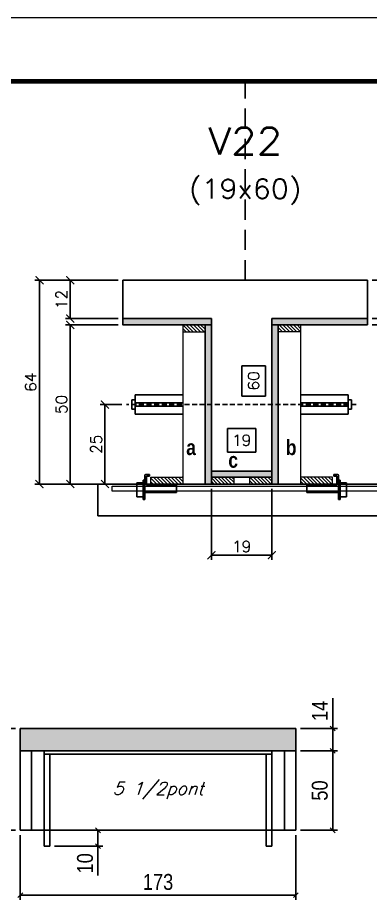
# Model space of a CAD drawing. Extents: x 0 to 6325, y 5574 to 19307.
# Drawn here: x 605 to 827, y 9514 to 10070 of the extents above; entities that cross this region are included whole.
import ezdxf
from ezdxf.enums import TextEntityAlignment as Align

# ---------------------------------------------------------------- set-up
doc = ezdxf.new("R2010")
doc.units = 0
doc.linetypes.add('DASHED', pattern=[0.75, 0.5, -0.25])
doc.linetypes.add('HIDDEN', pattern=[9.525, 6.35, -3.175])
for name, color, linetype in [('1', 1, 'Continuous'), ('barrote', 251, 'Continuous'), ('COTA', 241, 'Continuous'), ('Cota Seção (2x)', 4, 'Continuous'), ('detalhes', 4, 'Continuous'), ('Hachura', 253, 'Continuous'), ('Painéis', 200, 'Continuous'), ('presilha', 1, 'Continuous'), ('SARR_2.2x7', 40, 'Continuous'), ('SARR_3.5x7', 81, 'Continuous'), ('TENSOR', 3, 'Continuous'), ('texto', 7, 'Continuous'), ('Texto de Titulo', 7, 'Continuous'), ('Texto Qtd Sarr', 242, 'Continuous')]:
    doc.layers.add(name, color=color, linetype=linetype)
for name, color, linetype, lineweight in [('CONCRETO', 251, 'Continuous', 25), ('Folhas', 255, 'Continuous', 9), ('Madeira', 126, 'Continuous', 18), ('SARRAFO DE PRESSAO', 251, 'DASHED', 9), ('SCO-___-LAJ', 2, 'Continuous', 0), ('Texto Seção', 7, 'Continuous', 15)]:
    doc.layers.add(name, color=color, linetype=linetype, lineweight=lineweight)
doc.styles.add('COTA TECNICA', font='techl___.ttf', dxfattribs={"height": 10})
doc.styles.add('Romans', font='romans.shx')
doc.styles.add('TECNICA', font='techb___.ttf', dxfattribs={"height": 10})
doc.dimstyles.new('Cota Seção (2x)', dxfattribs={"dimtxt": 7, "dimasz": 5, "dimexe": 3, "dimexo": 3, "dimgap": 2, "dimtad": 3, "dimdec": 1, "dimlfac": 0.5, "dimzin": 12, "dimdsep": 46, "dimtxsty": 'Romans', "dimblk": 'ARCHTICK', "dimcen": 0, "dimclrd": 4, "dimclre": 4, "dimclrt": 1, "dimadec": 1, "dimazin": 3, "dimtfac": 1, "dimtdec": 1, "dimtmove": 0, "dimatfit": 3, "dimldrblk": 'OBLIQUE', "dimfxl": 1, "dimtolj": 1, "dimtzin": 12, "dimarcsym": 0})
doc.dimstyles.new('Cota Seção interna', dxfattribs={"dimtxt": 7, "dimasz": 6, "dimexe": 0.18, "dimexo": 2, "dimgap": -4, "dimtad": 3, "dimdec": 1, "dimlfac": 0.5, "dimzin": 12, "dimdsep": 46, "dimtxsty": 'Romans', "dimblk": 'ARCHTICK', "dimcen": 0.09, "dimse1": 1, "dimse2": 1, "dimsd1": 1, "dimsd2": 1, "dimclrd": 180, "dimclre": 5, "dimclrt": 1, "dimadec": 0, "dimazin": 3, "dimtfac": 1, "dimtdec": 1, "dimtofl": 0, "dimtmove": 0, "dimatfit": 3, "dimldrblk": 'ARCHTICK', "dimfxl": 1, "dimtolj": 1, "dimtzin": 0, "dimarcsym": 0})
doc.dimstyles.new('PAINEL', dxfattribs={"dimtxt": 10, "dimasz": 3, "dimexe": 3, "dimexo": 3, "dimgap": 3, "dimtad": 1, "dimdec": 1, "dimzin": 12, "dimdsep": 46, "dimtxsty": 'COTA TECNICA', "dimblk1": 'OBLIQUE', "dimblk2": 'OBLIQUE', "dimsah": 1, "dimcen": 0.9, "dimclrd": 4, "dimclre": 4, "dimclrt": 240, "dimadec": 1, "dimazin": 3, "dimtfac": 1, "dimtdec": 1, "dimtmove": 0, "dimatfit": 3, "dimfxl": 1, "dimtolj": 1, "dimtzin": 12, "dimarcsym": 0})
pattern_1 = [(315, (23683.7711, 1547.3305), (1.12253202, 1.12253202), [])]

# ---------------------------------------------------------------- blocks, each defined once
blk = doc.blocks.new('9999999999')
at = {"layer": 'Folhas'}
blk.add_lwpolyline([(98138.98, 34190.21), (99623.98, 34190.21), (99623.98, 35240.21), (98138.98, 35240.21)], close=True, dxfattribs=at)
at = {"layer": 'Folhas', "color": 30, "const_width": 3}
blk.add_lwpolyline([(98213.98, 34230.21), (99583.98, 34230.21), (99583.98, 35200.21), (98213.98, 35200.21)], close=True, dxfattribs=at)
blk = doc.blocks.new('titulo1')
at = {"layer": 'Defpoints', "color": 252, "linetype": 'HIDDEN', "ltscale": 2}
blk.add_line((0, 0), (0, 125), dxfattribs=at)
at = {"layer": 'Defpoints', "style": 'Romans', "oblique": 15}
blk.add_attdef('FOLHA', text='', height=10, dxfattribs=at).set_placement((0, 15.58), align=Align.MIDDLE_CENTER)
at = {"layer": 'Texto Qtd Sarr', "color": 3, "style": 'Romans', "oblique": 15}
for tag, height, p in [('TITULO', 17, (0, 71.45)), ('SEÇÃO', 12, (0, 41.55))]:
    blk.add_attdef(tag, text='', height=height, dxfattribs=at).set_placement(p, align=Align.MIDDLE_CENTER)
blk = doc.blocks.new('_ArchTick')
at = {"color": 0, "linetype": 'ByBlock', "const_width": 0.15}
blk.add_lwpolyline([(-0.5, -0.5), (0.5, 0.5)], dxfattribs=at)
blk = doc.blocks.new('*D3224')
at = {"layer": 'COTA', "color": 4, "lineweight": -2, "transparency": 16777216}
for p, q in [((828.15, 9904.97), (845.02, 9904.97)), ((842.02, 9904.97), (842.02, 9880.97)), ((828.15, 9880.97), (845.02, 9880.97))]:
    blk.add_line(p, q, dxfattribs=at)
at = {"layer": 'Defpoints', "color": 0, "transparency": 16777216}
for p in [(825.15, 9904.97), (825.15, 9880.97), (842.02, 9880.97)]:
    blk.add_point(p, dxfattribs=at)
at = {"layer": 'COTA', "color": 4, "lineweight": -2, "transparency": 16777216, "xscale": 5, "yscale": 5, "zscale": 5}
for p, rotation in [((842.02, 9904.97), 90), ((842.02, 9880.97), 270)]:
    blk.add_blockref('_ArchTick', p, dxfattribs=dict(at, rotation=rotation))
at = {"layer": 'COTA', "color": 1, "transparency": 16777216, "insert": (836.52, 9892.97), "char_height": 7, "attachment_point": 5, "rotation": 90, "style": 'Romans'}
blk.add_mtext('\\A1;12', dxfattribs=at)
blk = doc.blocks.new('_Oblique')
at = {"layer": '1', "color": 0, "lineweight": -2}
blk.add_line((-0.5, -0.5), (0.5, 0.5), dxfattribs=at)
blk = doc.blocks.new('*D3225')
at = {"layer": 'COTA', "color": 4, "lineweight": -2, "transparency": 16777216}
for p, q in [((668.55, 9904.97), (616.17, 9904.97)), ((619.17, 9776.97), (619.17, 9904.97)), ((690.55, 9776.97), (616.17, 9776.97))]:
    blk.add_line(p, q, dxfattribs=at)
at = {"layer": 'Defpoints', "color": 0, "transparency": 16777216}
for p in [(619.17, 9904.97), (671.55, 9904.97), (693.55, 9776.97)]:
    blk.add_point(p, dxfattribs=at)
at = {"layer": 'COTA', "color": 4, "lineweight": -2, "transparency": 16777216, "xscale": 5, "yscale": 5, "zscale": 5}
for p, rotation in [((619.17, 9904.97), 90), ((619.17, 9776.97), 270)]:
    blk.add_blockref('_ArchTick', p, dxfattribs=dict(at, rotation=rotation))
at = {"layer": 'COTA', "color": 1, "transparency": 16777216, "insert": (613.67, 9840.97), "char_height": 7, "attachment_point": 5, "rotation": 90, "style": 'Romans'}
blk.add_mtext('\\A1;64', dxfattribs=at)
blk = doc.blocks.new('*D3226')
at = {"layer": 'COTA', "color": 4, "lineweight": -2, "transparency": 16777216}
for p, q in [((828.15, 9876.97), (845.02, 9876.97)), ((842.02, 9776.97), (842.02, 9876.97)), ((801.75, 9776.97), (845.02, 9776.97))]:
    blk.add_line(p, q, dxfattribs=at)
at = {"layer": 'Defpoints', "color": 0, "transparency": 16777216}
for p in [(825.15, 9876.97), (842.02, 9876.97), (798.75, 9776.97)]:
    blk.add_point(p, dxfattribs=at)
at = {"layer": 'COTA', "color": 4, "lineweight": -2, "transparency": 16777216, "xscale": 5, "yscale": 5, "zscale": 5}
for p, rotation in [((842.02, 9876.97), 90), ((842.02, 9776.97), 270)]:
    blk.add_blockref('_ArchTick', p, dxfattribs=dict(at, rotation=rotation))
at = {"layer": 'COTA', "color": 1, "transparency": 16777216, "insert": (836.52, 9826.97), "char_height": 7, "attachment_point": 5, "rotation": 90, "style": 'Romans'}
blk.add_mtext('\\A1;50', dxfattribs=at)
blk = doc.blocks.new('*D3227')
at = {"layer": 'Cota Seção (2x)', "color": 180, "lineweight": -2, "transparency": 16777216}
for p, q in [((761.15, 9851.28), (746.15, 9851.28)), ((746.15, 9851.28), (746.15, 9832.28)), ((761.15, 9832.28), (761.15, 9851.28)), ((746.15, 9832.28), (761.15, 9832.28))]:
    blk.add_line(p, q, dxfattribs=at)
at = {"layer": 'Defpoints', "color": 0, "transparency": 16777216}
for p in [(765.15, 9904.97), (776.15, 9904.97), (776.15, 9784.97)]:
    blk.add_point(p, dxfattribs=at)
at = {"layer": 'Cota Seção (2x)', "color": 1, "transparency": 16777216, "insert": (753.65, 9841.78), "char_height": 7, "attachment_point": 5, "rotation": 90, "style": 'Romans'}
blk.add_mtext('\\A1;60', dxfattribs=at)
blk = doc.blocks.new('*D3228')
at = {"layer": 'COTA', "color": 4, "lineweight": -2, "transparency": 16777216}
for p, q in [((668.55, 9904.97), (635.49, 9904.97)), ((638.49, 9904.97), (638.49, 9880.97)), ((668.55, 9880.97), (635.49, 9880.97))]:
    blk.add_line(p, q, dxfattribs=at)
at = {"layer": 'Defpoints', "color": 0, "transparency": 16777216}
for p in [(671.55, 9904.97), (638.49, 9880.97), (671.55, 9880.97)]:
    blk.add_point(p, dxfattribs=at)
at = {"layer": 'COTA', "color": 4, "lineweight": -2, "transparency": 16777216, "xscale": 5, "yscale": 5, "zscale": 5}
for p, rotation in [((638.49, 9904.97), 90), ((638.49, 9880.97), 270)]:
    blk.add_blockref('_ArchTick', p, dxfattribs=dict(at, rotation=rotation))
at = {"layer": 'COTA', "color": 1, "transparency": 16777216, "insert": (632.99, 9892.97), "char_height": 7, "attachment_point": 5, "rotation": 90, "style": 'Romans'}
blk.add_mtext('\\A1;12', dxfattribs=at)
blk = doc.blocks.new('*D3229')
at = {"layer": 'COTA', "color": 4, "lineweight": -2, "transparency": 16777216}
for p, q in [((668.55, 9876.97), (635.49, 9876.97)), ((638.49, 9876.97), (638.49, 9776.97)), ((690.55, 9776.97), (635.49, 9776.97))]:
    blk.add_line(p, q, dxfattribs=at)
at = {"layer": 'Defpoints', "color": 0, "transparency": 16777216}
for p in [(671.55, 9876.97), (638.49, 9776.97), (693.55, 9776.97)]:
    blk.add_point(p, dxfattribs=at)
at = {"layer": 'COTA', "color": 4, "lineweight": -2, "transparency": 16777216, "xscale": 5, "yscale": 5, "zscale": 5}
for p, rotation in [((638.49, 9876.97), 90), ((638.49, 9776.97), 270)]:
    blk.add_blockref('_ArchTick', p, dxfattribs=dict(at, rotation=rotation))
at = {"layer": 'COTA', "color": 1, "transparency": 16777216, "insert": (632.99, 9826.97), "char_height": 7, "attachment_point": 5, "rotation": 90, "style": 'Romans'}
blk.add_mtext('\\A1;50', dxfattribs=at)
blk = doc.blocks.new('PRESILHA METÁLICA 1')
at = {"layer": 'presilha'}
for p, q in [((7.5, 10.64), (7.5, 19.86)), ((12, 21), (8.64, 21)), ((9, 11.57), (9, 18.93)), ((12, 19.5), (9.57, 19.5)), ((12, 21), (12, 19.5)), ((0, 13), (6, 13)), ((0, 13), (0, 0)), ((6, 15.5), (7.5, 15.5)), ((6, -2.5), (6, 15.5)), ((6, 13), (6, 0)), ((7.5, 15.5), (7.5, -2.5)), ((37.5, 11), (9.57, 11)), ((37.5, 11), (37.5, 4.1)), ((6, 0), (0, 0)), ((37.5, 4.1), (7.5, 4.1)), ((7.5, -2.5), (6, -2.5))]:
    blk.add_line(p, q, dxfattribs=at)
for centre, radius, start, end in [((8.64, 19.86), 1.14, 90, 180), ((9.57, 18.93), 0.57, 90, 180), ((9.57, 11.57), 0.57, 180, 270)]:
    blk.add_arc(centre, radius, start, end, dxfattribs=at)
blk = doc.blocks.new('*D3230')
at = {"layer": 'COTA', "color": 4, "lineweight": -2, "transparency": 16777216}
for p, q in [((727.15, 9773.97), (727.15, 9729.25)), ((765.15, 9773.97), (765.15, 9729.25)), ((727.15, 9732.25), (765.15, 9732.25))]:
    blk.add_line(p, q, dxfattribs=at)
at = {"layer": 'Defpoints', "color": 0, "transparency": 16777216}
for p in [(727.15, 9776.97), (765.15, 9776.97), (765.15, 9732.25)]:
    blk.add_point(p, dxfattribs=at)
at = {"layer": 'COTA', "color": 4, "lineweight": -2, "transparency": 16777216, "xscale": 5, "yscale": 5, "zscale": 5, "rotation": 180}
blk.add_blockref('_ArchTick', (727.15, 9732.25), dxfattribs=at)
at = {"layer": 'COTA', "color": 4, "lineweight": -2, "transparency": 16777216, "xscale": 5, "yscale": 5, "zscale": 5}
blk.add_blockref('_ArchTick', (765.15, 9732.25), dxfattribs=at)
at = {"layer": 'COTA', "color": 1, "transparency": 16777216, "insert": (746.15, 9737.75), "char_height": 7, "attachment_point": 5, "style": 'Romans'}
blk.add_mtext('\\A1;19', dxfattribs=at)
blk = doc.blocks.new('*D3231')
at = {"layer": 'Cota Seção (2x)', "color": 180, "lineweight": -2, "transparency": 16777216}
for p, q in [((755.15, 9811.97), (737.15, 9811.97)), ((737.15, 9811.97), (737.15, 9796.97)), ((755.15, 9796.97), (755.15, 9811.97)), ((737.15, 9796.97), (755.15, 9796.97))]:
    blk.add_line(p, q, dxfattribs=at)
at = {"layer": 'Defpoints', "color": 0, "transparency": 16777216}
for p in [(765.15, 9792.97), (727.15, 9776.97), (765.15, 9776.97)]:
    blk.add_point(p, dxfattribs=at)
at = {"layer": 'Cota Seção (2x)', "color": 1, "transparency": 16777216, "insert": (746.15, 9804.47), "char_height": 7, "attachment_point": 5, "style": 'Romans'}
blk.add_mtext('\\A1;19', dxfattribs=at)
blk = doc.blocks.new('*D3386')
at = {"layer": 'COTA', "color": 4, "lineweight": -2, "transparency": 16777216}
for p, q in [((607.12, 9556.41), (607.12, 9515.69)), ((780.12, 9556.41), (780.12, 9515.69)), ((607.12, 9518.69), (780.12, 9518.69))]:
    blk.add_line(p, q, dxfattribs=at)
at = {"layer": 'Defpoints', "color": 0, "transparency": 16777216}
for p in [(607.12, 9559.41), (780.12, 9559.41), (780.12, 9518.69)]:
    blk.add_point(p, dxfattribs=at)
at = {"layer": 'COTA', "color": 4, "lineweight": -2, "transparency": 16777216, "xscale": 3, "yscale": 3, "zscale": 3, "rotation": 180}
blk.add_blockref('_Oblique', (607.12, 9518.69), dxfattribs=at)
at = {"layer": 'COTA', "color": 4, "lineweight": -2, "transparency": 16777216, "xscale": 3, "yscale": 3, "zscale": 3}
blk.add_blockref('_Oblique', (780.12, 9518.69), dxfattribs=at)
at = {"layer": 'COTA', "color": 240, "transparency": 16777216, "insert": (693.62, 9526.91), "char_height": 10, "attachment_point": 5, "style": 'COTA TECNICA'}
blk.add_mtext('\\A1;173', dxfattribs=at)
blk = doc.blocks.new('*D3370')
at = {"layer": 'COTA', "color": 4, "lineweight": -2, "transparency": 16777216}
for p, q in [((783.12, 9609.41), (806.34, 9609.41)), ((803.34, 9559.41), (803.34, 9609.41)), ((783.12, 9559.41), (806.34, 9559.41))]:
    blk.add_line(p, q, dxfattribs=at)
at = {"layer": 'Defpoints', "color": 0, "transparency": 16777216}
for p in [(780.12, 9609.41), (803.34, 9609.41), (780.12, 9559.41)]:
    blk.add_point(p, dxfattribs=at)
at = {"layer": 'COTA', "color": 4, "lineweight": -2, "transparency": 16777216, "xscale": 3, "yscale": 3, "zscale": 3}
for p, rotation in [((803.34, 9609.41), 90), ((803.34, 9559.41), 270)]:
    blk.add_blockref('_Oblique', p, dxfattribs=dict(at, rotation=rotation))
at = {"layer": 'COTA', "color": 240, "transparency": 16777216, "insert": (795.23, 9584.41), "char_height": 10, "attachment_point": 5, "rotation": 90, "style": 'COTA TECNICA'}
blk.add_mtext('\\A1;50', dxfattribs=at)
blk = doc.blocks.new('*D3405')
at = {"layer": 'COTA', "color": 4, "lineweight": -2, "transparency": 16777216}
for p, q in [((803.34, 9623.41), (803.34, 9642.52)), ((783.12, 9623.41), (806.34, 9623.41)), ((803.34, 9609.41), (803.34, 9623.41)), ((783.12, 9609.41), (806.34, 9609.41))]:
    blk.add_line(p, q, dxfattribs=at)
at = {"layer": 'Defpoints', "color": 0, "transparency": 16777216}
for p in [(780.12, 9623.41), (803.34, 9623.41), (780.12, 9609.41)]:
    blk.add_point(p, dxfattribs=at)
at = {"layer": 'COTA', "color": 4, "lineweight": -2, "transparency": 16777216, "xscale": 3, "yscale": 3, "zscale": 3}
for p, rotation in [((803.34, 9623.41), 90), ((803.34, 9609.41), 270)]:
    blk.add_blockref('_Oblique', p, dxfattribs=dict(at, rotation=rotation))
at = {"layer": 'COTA', "color": 240, "transparency": 16777216, "insert": (795.27, 9634.46), "char_height": 10, "attachment_point": 5, "rotation": 90, "style": 'COTA TECNICA'}
blk.add_mtext('\\A1;14', dxfattribs=at)
blk = doc.blocks.new('*D4455')
at = {"layer": 'COTA', "color": 4, "lineweight": -2, "transparency": 16777216}
for p, q in [((655.9, 9559.41), (655.9, 9549.41)), ((628.62, 9549.41), (658.9, 9549.41)), ((655.9, 9549.41), (655.9, 9530.98))]:
    blk.add_line(p, q, dxfattribs=at)
at = {"layer": 'Defpoints', "color": 0, "transparency": 16777216}
for p in [(655.9, 9559.41), (655.9, 9559.41), (625.62, 9549.41)]:
    blk.add_point(p, dxfattribs=at)
at = {"layer": 'COTA', "color": 4, "lineweight": -2, "transparency": 16777216, "xscale": 3, "yscale": 3, "zscale": 3}
for p, rotation in [((655.9, 9559.41), 90), ((655.9, 9549.41), 270)]:
    blk.add_blockref('_Oblique', p, dxfattribs=dict(at, rotation=rotation))
at = {"layer": 'COTA', "color": 240, "transparency": 16777216, "insert": (647.79, 9538.69), "char_height": 10, "attachment_point": 5, "rotation": 90, "style": 'COTA TECNICA'}
blk.add_mtext('\\A1;10', dxfattribs=at)
blk = doc.blocks.new('*D4452')
at = {"layer": 'COTA', "color": 4, "lineweight": -2, "transparency": 16777216}
for p, q in [((604.12, 9623.41), (593.17, 9623.41)), ((596.17, 9623.41), (596.17, 9559.41)), ((604.12, 9559.41), (593.17, 9559.41))]:
    blk.add_line(p, q, dxfattribs=at)
at = {"layer": 'Defpoints', "color": 0, "transparency": 16777216}
for p in [(607.12, 9623.41), (596.17, 9559.41), (607.12, 9559.41)]:
    blk.add_point(p, dxfattribs=at)
at = {"layer": 'COTA', "color": 4, "lineweight": -2, "transparency": 16777216, "xscale": 3, "yscale": 3, "zscale": 3}
for p, rotation in [((596.17, 9623.41), 90), ((596.17, 9559.41), 270)]:
    blk.add_blockref('_Oblique', p, dxfattribs=dict(at, rotation=rotation))
at = {"layer": 'COTA', "color": 240, "transparency": 16777216, "insert": (588.06, 9591.41), "char_height": 10, "attachment_point": 5, "rotation": 90, "style": 'COTA TECNICA'}
blk.add_mtext('\\A1;64', dxfattribs=at)
blk = doc.blocks.new('*D4171')
at = {"layer": 'COTA', "color": 4, "lineweight": -2, "transparency": 16777216}
for p, q in [((670.85, 9826.94), (657.29, 9826.94)), ((660.29, 9826.94), (660.29, 9776.97)), ((675.85, 9776.97), (657.29, 9776.97))]:
    blk.add_line(p, q, dxfattribs=at)
at = {"layer": 'Defpoints', "color": 0, "transparency": 16777216}
for p in [(673.85, 9826.94), (660.29, 9776.97), (678.85, 9776.97)]:
    blk.add_point(p, dxfattribs=at)
at = {"layer": 'COTA', "color": 4, "lineweight": -2, "transparency": 16777216, "xscale": 5, "yscale": 5, "zscale": 5}
for p, rotation in [((660.29, 9826.94), 90), ((660.29, 9776.97), 270)]:
    blk.add_blockref('_ArchTick', p, dxfattribs=dict(at, rotation=rotation))
at = {"layer": 'COTA', "color": 1, "transparency": 16777216, "insert": (654.79, 9801.96), "char_height": 7, "attachment_point": 5, "rotation": 90, "style": 'Romans'}
blk.add_mtext('\\A1;25', dxfattribs=at)

msp = doc.modelspace()

# ---------------------------------------------------------------- hatches: boundary and pattern name
at = {"layer": 'COTA'}
h = msp.add_hatch(dxfattribs=at)
h.set_pattern_fill('AR-CONC', color=256, scale=0.03)
h.set_pattern_definition([(50, (224.0392, 1148.575), (5.46554, -0.4781726), [0.5715, -6.2865]), (355, (224.039, 1148.575), (-1.0573026, 5.7317054), [0.4572, -5.0292175]), (100.451445, (224.4947, 1148.535), (4.4082374, 5.2535326), [0.4857003, -5.3427073]), (46.1842, (224.039, 1150.099), (8.132371, -1.26127), [0.85725, -9.42975]), (96.63556, (224.717, 1149.994), (7.122124, 7.422784), [0.728551, -8.014068]), (351.18415, (224.039, 1150.099), (7.122124, 7.422784), [0.685799, -7.543792]), (21, (224.8012, 1149.718), (4.5484317, -3.067956), [0.5715, -6.2865]), (326, (224.801, 1149.718), (1.854061, 5.525639), [0.4572, -5.0292]), (71.451445, (225.1803, 1149.4624), (6.4024926, 2.457683), [0.4857003, -5.342698]), (37.5, (224.0392, 1148.5751), (0.0926581, 2.53665117), [0, -4.96824, 0, -5.1054, 0, -5.04825]), (7.5, (224.0392, 1148.575), (2.0045899, 3.00541724), [0, -2.91084, 0, -4.85394, 0, -1.92405]), (327.5, (222.34, 1148.5751), (4.06771786, -0.1718623), [0, -1.905, 0, -5.9436, 0, -7.8867]), (317.5, (221.578, 1148.575), (4.4438754, 0.7627947), [0, -2.4765, 0, -3.94716, 0, -5.6007])])
h.paths.add_polyline_path([(780.12, 9623.41), (607.12, 9623.41), (607.12, 9609.41), (780.12, 9609.41)])
at = {"layer": 'Hachura'}
h = msp.add_hatch(color=256, dxfattribs=at)
h.dxf.hatch_style = 1
h.paths.add_polyline_path([(727.15, 9876.97), (727.15, 9880.97), (671.55, 9880.97), (671.55, 9876.97)])
h = msp.add_hatch(dxfattribs=at)
h.set_pattern_fill('ANSI31', color=256, scale=0.5, angle=270, style=0)
h.set_pattern_definition([(315, (23683.7711, 1569.3305), (1.12253202, 1.12253202), [])])
h.paths.add_polyline_path([(723.15, 9872.57), (723.15, 9876.97), (709.15, 9876.97), (709.15, 9872.57)])
h = msp.add_hatch(color=256, dxfattribs=at)
h.dxf.hatch_style = 1
h.paths.add_polyline_path([(723.15, 9876.97), (727.15, 9876.97), (727.15, 9776.97), (723.15, 9776.97)])
h = msp.add_hatch(color=256, dxfattribs=at)
h.dxf.hatch_style = 1
h.paths.add_polyline_path([(825.15, 9876.97), (825.15, 9880.97), (765.15, 9880.97), (765.15, 9876.97)])
h = msp.add_hatch(color=256, dxfattribs=at)
h.dxf.hatch_style = 1
h.paths.add_polyline_path([(769.15, 9876.97), (765.15, 9876.97), (765.15, 9776.97), (769.15, 9776.97)])
h = msp.add_hatch(dxfattribs=at)
h.set_pattern_fill('ANSI31', color=256, scale=0.5, angle=270, style=0)
h.set_pattern_definition([(315, (23683.7711, 1569.3305), (1.12253202, 1.12253202), [])])
h.paths.add_polyline_path([(769.15, 9872.57), (769.15, 9876.97), (783.15, 9876.97), (783.15, 9872.57)])
h = msp.add_hatch(color=256, dxfattribs=at)
h.dxf.hatch_style = 1
h.paths.add_polyline_path([(765.15, 9781.37), (765.15, 9784.97), (727.15, 9784.97), (727.15, 9781.37)])
h = msp.add_hatch(dxfattribs=at)
h.set_pattern_fill('ANSI31', color=256, scale=0.5, angle=270, style=0)
h.set_pattern_definition([(315, (23683.7711, 1547.3305), (1.12253202, 1.12253202), [])])
h.paths.add_polyline_path([(689.15, 9776.97), (689.15, 9781.37), (709.15, 9781.37), (709.15, 9776.97)])
h = msp.add_hatch(dxfattribs=at)
h.set_pattern_fill('ANSI31', color=256, scale=0.5, angle=270, style=0)
h.set_pattern_definition(pattern_1)
h.paths.add_polyline_path([(727.15, 9776.97), (727.15, 9781.37), (741.15, 9781.37), (741.15, 9776.97)])
h = msp.add_hatch(dxfattribs=at)
h.set_pattern_fill('ANSI31', color=256, scale=0.5, angle=270, style=0)
h.set_pattern_definition(pattern_1)
h.paths.add_polyline_path([(765.15, 9776.97), (765.15, 9781.37), (751.15, 9781.37), (751.15, 9776.97)])
h = msp.add_hatch(dxfattribs=at)
h.set_pattern_fill('ANSI31', color=256, scale=0.5, angle=270, style=0)
h.set_pattern_definition(pattern_1)
h.paths.add_polyline_path([(803.15, 9776.97), (803.15, 9781.37), (783.15, 9781.37), (783.15, 9776.97)])

# ---------------------------------------------------------------- linework, layer by layer
at = {"ltscale": 3}
for p, q in [((679.15, 9832.94), (679.15, 9820.94)), ((679.15, 9832.94), (709.15, 9832.94)), ((813.15, 9832.94), (783.15, 9832.94)), ((813.15, 9832.94), (813.15, 9820.94)), ((677.15, 9829.94), (677.15, 9823.94)), ((677.15, 9829.94), (679.15, 9829.94)), ((709.15, 9827.94), (679.15, 9827.94)), ((783.15, 9827.94), (813.15, 9827.94)), ((813.15, 9829.94), (815.15, 9829.94)), ((815.15, 9829.94), (815.15, 9823.94)), ((679.15, 9823.94), (677.15, 9823.94)), ((709.15, 9825.94), (679.15, 9825.94)), ((783.15, 9825.94), (813.15, 9825.94)), ((813.15, 9823.94), (815.15, 9823.94)), ((679.15, 9820.94), (709.15, 9820.94)), ((813.15, 9820.94), (783.15, 9820.94))]:
    msp.add_line(p, q, dxfattribs=at)
at = {"layer": 'barrote'}
msp.add_lwpolyline([(655.7, 9756.97), (850.88, 9756.97), (850.88, 9776.97), (655.7, 9776.97)], close=True, dxfattribs=at)
at = {"layer": 'CONCRETO'}
msp.add_lwpolyline([(671.55, 9880.97), (671.55, 9904.97), (825.15, 9904.97), (825.15, 9880.97), (765.15, 9880.97), (765.15, 9784.97), (727.15, 9784.97), (727.15, 9880.97)], close=True, dxfattribs=at)
at = {"layer": 'COTA'}
for p, q in [((607.12, 9609.41), (607.12, 9623.41)), ((607.12, 9623.41), (780.12, 9623.41)), ((780.12, 9623.41), (780.12, 9609.41)), ((622.12, 9549.41), (625.62, 9549.41)), ((761.62, 9549.41), (765.12, 9549.41))]:
    msp.add_line(p, q, dxfattribs=at)
at = {"layer": 'Madeira'}
for points in [[(723.15, 9872.57), (723.15, 9876.97), (709.15, 9876.97), (709.15, 9872.57)], [(723.15, 9876.97), (709.15, 9876.97), (709.15, 9776.97), (723.15, 9776.97)], [(769.15, 9872.57), (769.15, 9876.97), (783.15, 9876.97), (783.15, 9872.57)], [(769.15, 9876.97), (783.15, 9876.97), (783.15, 9776.97), (769.15, 9776.97)], [(689.15, 9776.97), (689.15, 9781.37), (709.15, 9781.37), (709.15, 9776.97)], [(727.15, 9776.97), (727.15, 9781.37), (741.15, 9781.37), (741.15, 9776.97)], [(765.15, 9776.97), (765.15, 9781.37), (751.15, 9781.37), (751.15, 9776.97)], [(803.15, 9776.97), (803.15, 9781.37), (783.15, 9781.37), (783.15, 9776.97)]]:
    msp.add_lwpolyline(points, close=True, dxfattribs=at)
at = {"layer": 'Painéis', "linetype": 'ByBlock'}
for p, q in [((607.12, 9609.41), (780.12, 9609.41)), ((607.12, 9559.41), (607.12, 9609.41)), ((780.12, 9609.41), (780.12, 9559.41)), ((780.12, 9559.41), (607.12, 9559.41))]:
    msp.add_line(p, q, dxfattribs=at)
at = {"layer": 'Painéis'}
for points in [[(727.15, 9876.97), (727.15, 9880.97), (671.55, 9880.97), (671.55, 9876.97)], [(723.15, 9876.97), (727.15, 9876.97), (727.15, 9776.97), (723.15, 9776.97)], [(825.15, 9876.97), (825.15, 9880.97), (765.15, 9880.97), (765.15, 9876.97)], [(769.15, 9876.97), (765.15, 9876.97), (765.15, 9776.97), (769.15, 9776.97)], [(765.15, 9781.37), (765.15, 9784.97), (727.15, 9784.97), (727.15, 9781.37)]]:
    msp.add_lwpolyline(points, close=True, dxfattribs=at)
at = {"layer": 'SARR_2.2x7', "linetype": 'Continuous'}
for p, q in [((614.12, 9559.41), (614.12, 9609.41)), ((622.12, 9607.21), (765.12, 9607.21)), ((773.12, 9609.41), (773.12, 9559.41))]:
    msp.add_line(p, q, dxfattribs=at)
at = {"layer": 'SARR_3.5x7'}
for p, q in [((622.12, 9609.41), (622.12, 9549.41)), ((625.62, 9607.21), (625.62, 9549.41)), ((761.62, 9607.21), (761.62, 9549.41)), ((765.12, 9609.41), (765.12, 9549.41))]:
    msp.add_line(p, q, dxfattribs=at)
at = {"layer": 'SCO-___-LAJ', "color": 1}
msp.add_lwpolyline([(664.7, 9775.64), (832, 9775.64), (832, 9772.44), (664.7, 9772.44)], close=True, dxfattribs=at)
at = {"layer": 'TENSOR', "linetype": 'HIDDEN', "ltscale": 0.5}
msp.add_line((818.15, 9826.94), (673.85, 9826.94), dxfattribs=at)

# ---------------------------------------------------------------- block references
at = {"layer": 'presilha', "yscale": 0.6666666666666666, "zscale": 0.6666666666666666}
for p, xscale in [((680.28, 9769.01), 0.6666666666666666), ((812.02, 9769.01), -0.6666666666666666)]:
    msp.add_blockref('PRESILHA METÁLICA 1', p, dxfattribs=dict(at, xscale=xscale))
at = {"layer": 'SARRAFO DE PRESSAO', "color": 6, "linetype": 'ByBlock'}
msp.add_blockref('9999999999', (-98138.98, -25170.23), dxfattribs=at)
at = {"layer": 'Texto Seção'}
ref = msp.add_blockref('titulo1', (748.35, 9904.97), dxfattribs=at)
ref.add_attrib('TITULO', 'V22', dxfattribs={"layer": 'Texto de Titulo', "color": 7, "height": 17, "style": 'Romans', "width": 1.1}).set_placement((748.35, 9992.47), align=Align.MIDDLE_CENTER)
ref.add_attrib('SEÇÃO', '(19x60)', dxfattribs={"layer": 'Texto de Titulo', "color": 7, "height": 12, "style": 'Romans', "width": 1.1}).set_placement((748.35, 9962.47), align=Align.MIDDLE_CENTER)

# ---------------------------------------------------------------- texts
at = {"layer": 'detalhes', "style": 'TECNICA'}
for s, p in [('b', (773.87, 9795.16)), ('a', (711.32, 9795.17)), ('c', (737.75, 9787.21))]:
    msp.add_text(s, height=9.6, dxfattribs=at).set_placement(p)
at = {"layer": 'texto', "color": 2, "insert": (693.62, 9584.41), "char_height": 8, "attachment_point": 5, "style": 'Romans'}
msp.add_mtext('{\\Q19;\\C256;5 1/2pont}', dxfattribs=at)

# ---------------------------------------------------------------- dimensions: what is measured, and where the dimension line sits
at = {"layer": 'COTA'}
for base, p1, p2, dimstyle, picture, middle in [((619.17, 9904.97), (693.55, 9776.97), (671.55, 9904.97), 'Cota Seção (2x)', '*D3225', (613.67, 9840.97)), ((638.49, 9880.97), (671.55, 9904.97), (671.55, 9880.97), 'Cota Seção (2x)', '*D3228', (632.99, 9892.97)), ((842.02, 9880.97), (825.15, 9904.97), (825.15, 9880.97), 'Cota Seção (2x)', '*D3224', (836.52, 9892.97)), ((638.49, 9776.97), (671.55, 9876.97), (693.55, 9776.97), 'Cota Seção (2x)', '*D3229', (632.99, 9826.97)), ((842.02, 9876.97), (798.75, 9776.97), (825.15, 9876.97), 'Cota Seção (2x)', '*D3226', (836.52, 9826.97)), ((660.29, 9776.97), (673.85, 9826.94), (678.85, 9776.97), 'Cota Seção (2x)', '*D4171', (654.79, 9801.96)), ((803.34, 9623.41), (780.12, 9609.41), (780.12, 9623.41), 'PAINEL', '*D3405', (795.27, 9634.46)), ((596.17, 9559.41), (607.12, 9623.41), (607.12, 9559.41), 'PAINEL', '*D4452', (588.06, 9591.41)), ((803.34, 9609.41), (780.12, 9559.41), (780.12, 9609.41), 'PAINEL', '*D3370', (795.23, 9584.41))]:
    dim = msp.add_linear_dim(base=base, p1=p1, p2=p2, angle=90, dimstyle=dimstyle, dxfattribs=at)
    dim.commit()
    dim.dimension.update_dxf_attribs({"geometry": picture, "text_midpoint": middle})
for base, p1, p2, dimstyle, picture, middle in [((765.15, 9732.25), (727.15, 9776.97), (765.15, 9776.97), 'Cota Seção (2x)', '*D3230', (746.15, 9737.75)), ((780.12, 9518.69), (607.12, 9559.41), (780.12, 9559.41), 'PAINEL', '*D3386', (693.62, 9526.91))]:
    dim = msp.add_linear_dim(base=base, p1=p1, p2=p2, dimstyle=dimstyle, dxfattribs=at)
    dim.commit()
    dim.dimension.update_dxf_attribs({"geometry": picture, "text_midpoint": middle})
dim = msp.add_linear_dim(base=(655.9, 9559.41), p1=(625.62, 9549.41), p2=(655.9, 9559.41), angle=90, dimstyle='PAINEL', dxfattribs=at)
dim.commit()
dim.dimension.update_dxf_attribs({"geometry": '*D4455', "text_midpoint": (655.9, 9538.69), "dimtype": 160})
at = {"layer": 'Cota Seção (2x)'}
dim = msp.add_linear_dim(base=(765.15, 9904.97), p1=(776.15, 9784.97), p2=(776.15, 9904.97), angle=90, dimstyle='Cota Seção interna', dxfattribs=at)
dim.commit()
dim.dimension.update_dxf_attribs({"geometry": '*D3227', "text_midpoint": (765.15, 9841.78), "dimtype": 160})
dim = msp.add_linear_dim(base=(765.15, 9792.97), p1=(727.15, 9776.97), p2=(765.15, 9776.97), dimstyle='Cota Seção interna', dxfattribs=at)
dim.commit()
dim.dimension.update_dxf_attribs({"geometry": '*D3231', "text_midpoint": (746.15, 9792.97), "dimtype": 160})

doc.saveas('drawing.dxf')
